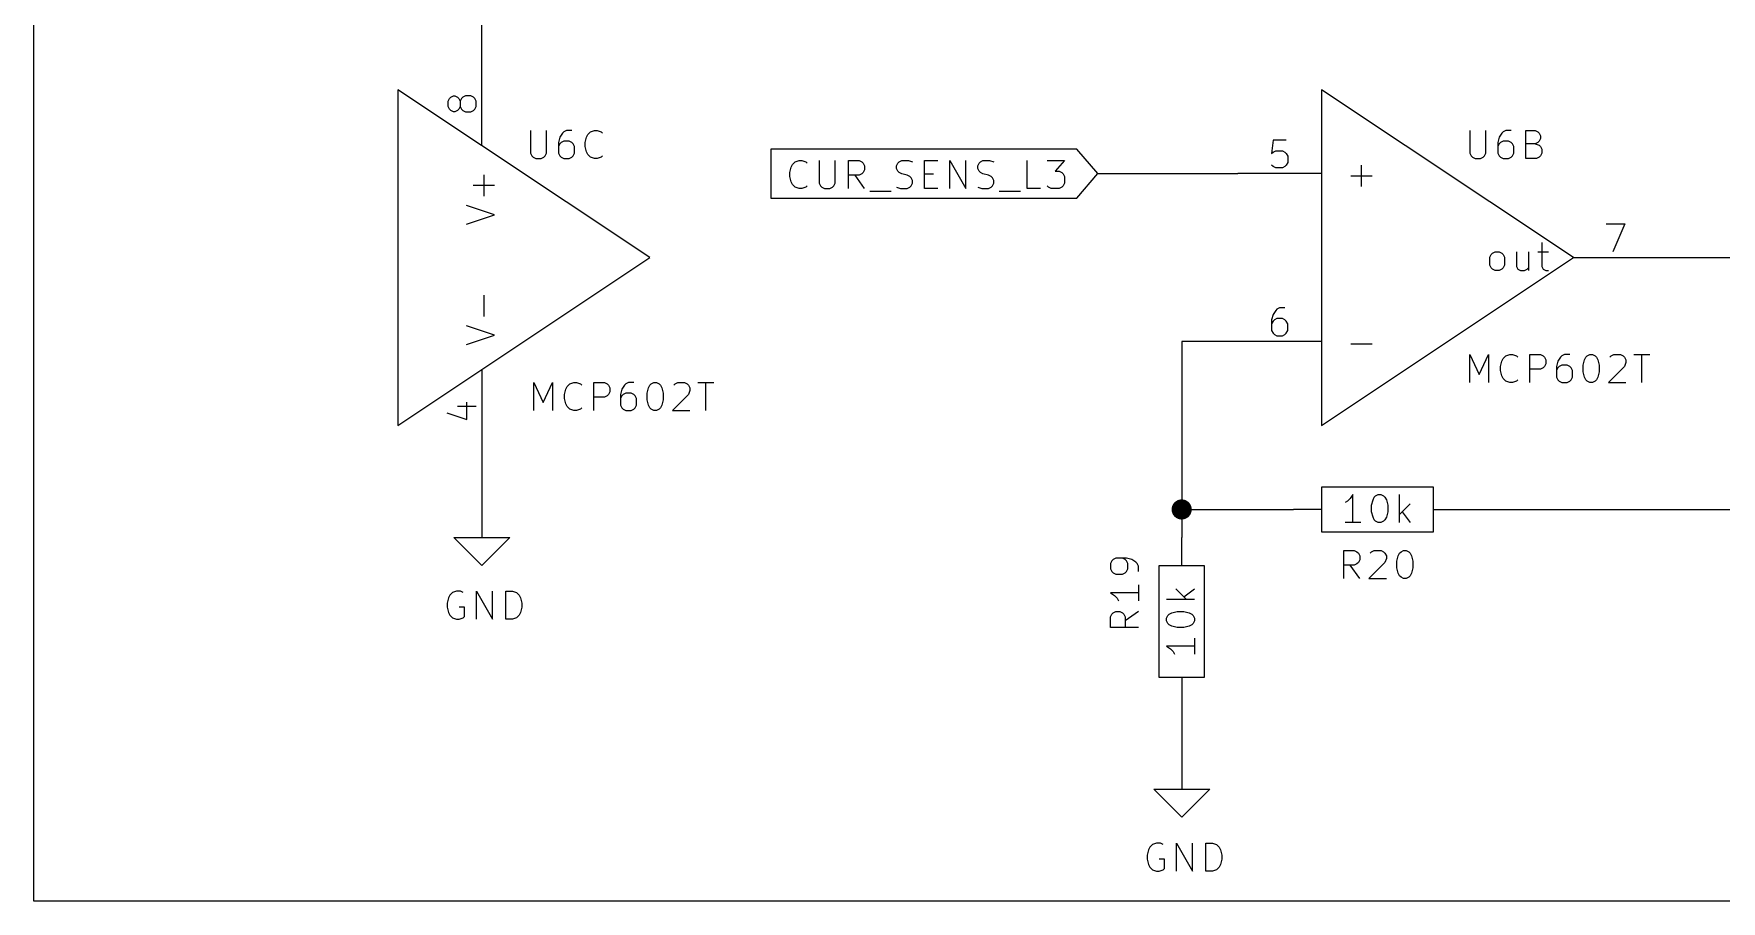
# Model space of a CAD drawing. Extents: x 0.4 to 16.1, y -11.3 to -0.4.
# Drawn here: x 10.65 to 13.664, y -9.15 to -7.6 of the extents above; entities that cross this region are included whole.
import ezdxf

# ---------------------------------------------------------------- set-up
doc = ezdxf.new("R2010")
doc.units = 0
doc.header["$MEASUREMENT"] = 0
for name, color, linetype in [('BLUE3', 171, 'CONTINUOUS'), ('CYAN2', 4, 'CONTINUOUS'), ('GREEN3', 91, 'CONTINUOUS'), ('LYELLOW', 51, 'CONTINUOUS'), ('RED2', 1, 'CONTINUOUS'), ('RED3', 11, 'CONTINUOUS')]:
    doc.layers.add(name, color=color, linetype=linetype)

msp = doc.modelspace()

# ---------------------------------------------------------------- linework, layer by layer
at = {"layer": 'BLUE3', "linetype": 'CONTINUOUS'}
for p, q in [((10.65, -9.15), (10.65, -6.05)), ((14.85, -9.15), (10.65, -9.15))]:
    msp.add_line(p, q, dxfattribs=at)
at = {"layer": 'CYAN2', "linetype": 'CONTINUOUS'}
for p, q in [((11.5369, -7.77313), (11.5369, -7.81361)), ((11.5655, -7.81361), (11.5655, -7.77313)), ((11.6012, -7.77313), (11.5964, -7.77551)), ((11.6107, -7.77313), (11.6012, -7.77313)), ((11.644, -7.77551), (11.6512, -7.77313)), ((11.6512, -7.77313), (11.6559, -7.77313)), ((11.6559, -7.77313), (11.6631, -7.77551)), ((13.2147, -7.77313), (13.2147, -7.81361)), ((13.2433, -7.81361), (13.2433, -7.77313)), ((13.279, -7.77313), (13.2742, -7.77551)), ((13.2885, -7.77313), (13.279, -7.77313)), ((13.3147, -7.82313), (13.3147, -7.77313)), ((13.3147, -7.77313), (13.3314, -7.77313)), ((13.3314, -7.77313), (13.3361, -7.77551)), ((11.5893, -7.78504), (11.5869, -7.79456)), ((11.5869, -7.79456), (11.5869, -7.81361)), ((11.5893, -7.79694), (11.5869, -7.8017)), ((11.594, -7.77789), (11.5893, -7.78504)), ((11.5917, -7.79456), (11.5893, -7.79694)), ((11.5964, -7.79218), (11.5917, -7.79456)), ((11.5964, -7.77551), (11.594, -7.77789)), ((11.606, -7.79218), (11.5964, -7.79218)), ((11.6107, -7.79456), (11.606, -7.79218)), ((11.6131, -7.79694), (11.6107, -7.79456)), ((11.6155, -7.8017), (11.6131, -7.79694)), ((11.6155, -7.81361), (11.6155, -7.8017)), ((11.6345, -7.79456), (11.6369, -7.78504)), ((11.6345, -7.8017), (11.6345, -7.79456)), ((11.6369, -7.81122), (11.6345, -7.8017)), ((11.6369, -7.78504), (11.6393, -7.78028)), ((11.6393, -7.78028), (11.644, -7.77551)), ((11.6631, -7.77551), (11.6655, -7.77789)), ((13.2671, -7.78504), (13.2647, -7.79456)), ((13.2647, -7.79456), (13.2647, -7.81361)), ((13.2671, -7.79694), (13.2647, -7.8017)), ((13.2719, -7.77789), (13.2671, -7.78504)), ((13.2695, -7.79456), (13.2671, -7.79694)), ((13.2742, -7.79218), (13.2695, -7.79456)), ((13.2742, -7.77551), (13.2719, -7.77789)), ((13.2838, -7.79218), (13.2742, -7.79218)), ((13.2885, -7.79456), (13.2838, -7.79218)), ((13.2909, -7.79694), (13.2885, -7.79456)), ((13.2933, -7.8017), (13.2909, -7.79694)), ((13.2933, -7.81361), (13.2933, -7.8017)), ((13.3314, -7.79694), (13.3147, -7.79694)), ((13.3361, -7.79456), (13.3314, -7.79694)), ((13.3314, -7.79694), (13.3385, -7.79932)), ((13.3361, -7.77551), (13.3385, -7.77789)), ((13.3385, -7.79218), (13.3361, -7.79456)), ((13.3385, -7.77789), (13.3409, -7.78265)), ((13.3409, -7.78742), (13.3385, -7.79218)), ((13.3385, -7.79932), (13.3409, -7.8017)), ((13.3409, -7.78265), (13.3409, -7.78742)), ((13.3409, -7.8017), (13.3433, -7.80646)), ((11.5369, -7.81361), (11.5393, -7.81837)), ((11.5393, -7.81837), (11.5417, -7.82075)), ((11.5417, -7.82075), (11.5464, -7.82313)), ((11.5464, -7.82313), (11.5559, -7.82313)), ((11.5559, -7.82313), (11.5607, -7.82075)), ((11.5607, -7.82075), (11.5631, -7.81837)), ((11.5631, -7.81837), (11.5655, -7.81361)), ((11.5869, -7.81361), (11.5893, -7.81837)), ((11.5893, -7.81837), (11.5917, -7.82075)), ((11.5917, -7.82075), (11.5964, -7.82313)), ((11.5964, -7.82313), (11.606, -7.82313)), ((11.606, -7.82313), (11.6107, -7.82075)), ((11.6107, -7.82075), (11.6131, -7.81837)), ((11.6131, -7.81837), (11.6155, -7.81361)), ((11.6393, -7.81599), (11.6369, -7.81122)), ((11.644, -7.82075), (11.6393, -7.81599)), ((11.6512, -7.82313), (11.644, -7.82075)), ((11.6559, -7.82313), (11.6512, -7.82313)), ((11.6631, -7.82075), (11.6559, -7.82313)), ((11.6655, -7.81837), (11.6631, -7.82075)), ((13.0209, -7.87313), (13.0209, -7.83504)), ((13.2147, -7.81361), (13.2171, -7.81837)), ((13.2171, -7.81837), (13.2195, -7.82075)), ((13.2195, -7.82075), (13.2242, -7.82313)), ((13.2242, -7.82313), (13.2338, -7.82313)), ((13.2338, -7.82313), (13.2385, -7.82075)), ((13.2385, -7.82075), (13.2409, -7.81837)), ((13.2409, -7.81837), (13.2433, -7.81361)), ((13.2647, -7.81361), (13.2671, -7.81837)), ((13.2671, -7.81837), (13.2695, -7.82075)), ((13.2695, -7.82075), (13.2742, -7.82313)), ((13.2742, -7.82313), (13.2838, -7.82313)), ((13.2838, -7.82313), (13.2885, -7.82075)), ((13.2885, -7.82075), (13.2909, -7.81837)), ((13.2909, -7.81837), (13.2933, -7.81361)), ((13.3338, -7.82313), (13.3147, -7.82313)), ((13.3385, -7.82075), (13.3338, -7.82313)), ((13.3409, -7.81837), (13.3385, -7.82075)), ((13.3433, -7.81361), (13.3409, -7.81837)), ((13.3433, -7.80646), (13.3433, -7.81361)), ((11.4541, -7.89), (11.4541, -7.85191)), ((13.0019, -7.85408), (13.04, -7.85408)), ((11.4731, -7.87095), (11.435, -7.87095)), ((11.4731, -7.92333), (11.4231, -7.90667)), ((11.4231, -7.94), (11.4731, -7.92333)), ((13.3433, -7.97313), (13.3433, -8.01599)), ((13.2505, -7.99932), (13.2529, -7.99456)), ((13.2505, -8.01361), (13.2505, -7.99932)), ((13.2529, -8.01837), (13.2505, -8.01361)), ((13.2529, -7.99456), (13.2552, -7.99218)), ((13.2552, -7.99218), (13.26, -7.9898)), ((13.26, -7.9898), (13.2671, -7.9898)), ((13.2671, -7.9898), (13.2719, -7.99218)), ((13.2719, -7.99218), (13.2743, -7.99456)), ((13.2743, -7.99456), (13.2767, -7.99932)), ((13.2767, -8.01361), (13.2743, -8.01837)), ((13.2767, -7.99932), (13.2767, -8.01361)), ((13.2981, -7.9898), (13.2981, -8.01599)), ((13.2981, -8.01599), (13.3005, -8.02075)), ((13.3195, -7.9898), (13.3195, -8.02313)), ((13.3362, -7.9898), (13.3552, -7.9898)), ((13.3433, -8.01599), (13.3457, -8.02075)), ((13.2552, -8.02075), (13.2529, -8.01837)), ((13.26, -8.02313), (13.2552, -8.02075)), ((13.2671, -8.02313), (13.26, -8.02313)), ((13.2719, -8.02075), (13.2671, -8.02313)), ((13.2743, -8.01837), (13.2719, -8.02075)), ((13.3005, -8.02075), (13.3052, -8.02313)), ((13.3052, -8.02313), (13.3124, -8.02313)), ((13.3124, -8.02313), (13.3171, -8.02075)), ((13.3171, -8.02075), (13.3195, -8.01837)), ((13.3457, -8.02075), (13.3505, -8.02313)), ((13.3505, -8.02313), (13.3552, -8.02313)), ((11.4541, -8.10524), (11.4541, -8.06714)), ((11.4731, -8.13857), (11.4231, -8.1219)), ((11.4231, -8.15524), (11.4731, -8.13857)), ((13.0019, -8.15408), (13.04, -8.15408)), ((13.2147, -8.22313), (13.2147, -8.17313)), ((13.2147, -8.17313), (13.2314, -8.20885)), ((13.2314, -8.20885), (13.2481, -8.17313)), ((13.2481, -8.17313), (13.2481, -8.22313)), ((13.2695, -8.19456), (13.2719, -8.18504)), ((13.2695, -8.2017), (13.2695, -8.19456)), ((13.2719, -8.18504), (13.2742, -8.18028)), ((13.2742, -8.18028), (13.279, -8.17551)), ((13.279, -8.17551), (13.2861, -8.17313)), ((13.2861, -8.17313), (13.2909, -8.17313)), ((13.2909, -8.17313), (13.2981, -8.17551)), ((13.2981, -8.17551), (13.3004, -8.17789)), ((13.3219, -8.22313), (13.3219, -8.17313)), ((13.3219, -8.17313), (13.3409, -8.17313)), ((13.3409, -8.17313), (13.3457, -8.17551)), ((13.3457, -8.19694), (13.3409, -8.19932)), ((13.3457, -8.17551), (13.3481, -8.17789)), ((13.3481, -8.19456), (13.3457, -8.19694)), ((13.3481, -8.17789), (13.3504, -8.18265)), ((13.3504, -8.1898), (13.3481, -8.19456)), ((13.3504, -8.18265), (13.3504, -8.1898)), ((13.3719, -8.18504), (13.3695, -8.19456)), ((13.3695, -8.19456), (13.3695, -8.21361)), ((13.3719, -8.19694), (13.3695, -8.2017)), ((13.3766, -8.17789), (13.3719, -8.18504)), ((13.3742, -8.19456), (13.3719, -8.19694)), ((13.379, -8.19218), (13.3742, -8.19456)), ((13.379, -8.17551), (13.3766, -8.17789)), ((13.3838, -8.17313), (13.379, -8.17551)), ((13.3885, -8.19218), (13.379, -8.19218)), ((13.3933, -8.17313), (13.3838, -8.17313)), ((13.3933, -8.19456), (13.3885, -8.19218)), ((13.3957, -8.19694), (13.3933, -8.19456)), ((13.3981, -8.2017), (13.3957, -8.19694)), ((13.4171, -8.19218), (13.4195, -8.18265)), ((13.4171, -8.20408), (13.4171, -8.19218)), ((13.4195, -8.18265), (13.4219, -8.17789)), ((13.4219, -8.17789), (13.4242, -8.17551)), ((13.4242, -8.17551), (13.429, -8.17313)), ((13.429, -8.17313), (13.4338, -8.17313)), ((13.4338, -8.17313), (13.4385, -8.17551)), ((13.4385, -8.17551), (13.4409, -8.17789)), ((13.4409, -8.17789), (13.4433, -8.18265)), ((13.4433, -8.18265), (13.4457, -8.19218)), ((13.4457, -8.19218), (13.4457, -8.20408)), ((13.4909, -8.19456), (13.4623, -8.22313)), ((13.4647, -8.17789), (13.4671, -8.17551)), ((13.4671, -8.17551), (13.4719, -8.17313)), ((13.4719, -8.17313), (13.4838, -8.17313)), ((13.4838, -8.17313), (13.4885, -8.17551)), ((13.4885, -8.17551), (13.4909, -8.17789)), ((13.4909, -8.17789), (13.4933, -8.18265)), ((13.4933, -8.18742), (13.4909, -8.19456)), ((13.4933, -8.18265), (13.4933, -8.18742)), ((13.5076, -8.17313), (13.5361, -8.17313)), ((13.5219, -8.22313), (13.5219, -8.17313)), ((11.5429, -8.27313), (11.5429, -8.22313)), ((11.5429, -8.22313), (11.5595, -8.25885)), ((11.5595, -8.25885), (11.5762, -8.22313)), ((11.5762, -8.22313), (11.5762, -8.27313)), ((11.6024, -8.23028), (11.6071, -8.22551)), ((11.6071, -8.22551), (11.6143, -8.22313)), ((11.6143, -8.22313), (11.619, -8.22313)), ((11.619, -8.22313), (11.6262, -8.22551)), ((11.6262, -8.22551), (11.6286, -8.22789)), ((11.65, -8.27313), (11.65, -8.22313)), ((11.65, -8.22313), (11.669, -8.22313)), ((11.669, -8.22313), (11.6738, -8.22551)), ((11.6738, -8.22551), (11.6762, -8.22789)), ((11.7071, -8.22551), (11.7048, -8.22789)), ((11.7119, -8.22313), (11.7071, -8.22551)), ((11.7214, -8.22313), (11.7119, -8.22313)), ((11.75, -8.22789), (11.7524, -8.22551)), ((11.7524, -8.22551), (11.7571, -8.22313)), ((11.7571, -8.22313), (11.7619, -8.22313)), ((11.7619, -8.22313), (11.7667, -8.22551)), ((11.7667, -8.22551), (11.769, -8.22789)), ((11.7929, -8.22789), (11.7952, -8.22551)), ((11.7952, -8.22551), (11.8, -8.22313)), ((11.8, -8.22313), (11.8119, -8.22313)), ((11.8119, -8.22313), (11.8167, -8.22551)), ((11.8167, -8.22551), (11.819, -8.22789)), ((11.8357, -8.22313), (11.8643, -8.22313)), ((11.85, -8.27313), (11.85, -8.22313)), ((13.2719, -8.21122), (13.2695, -8.2017)), ((13.2742, -8.21599), (13.2719, -8.21122)), ((13.279, -8.22075), (13.2742, -8.21599)), ((13.2861, -8.22313), (13.279, -8.22075)), ((13.2909, -8.22313), (13.2861, -8.22313)), ((13.2981, -8.22075), (13.2909, -8.22313)), ((13.3004, -8.21837), (13.2981, -8.22075)), ((13.3409, -8.19932), (13.3219, -8.19932)), ((13.3695, -8.21361), (13.3719, -8.21837)), ((13.3719, -8.21837), (13.3742, -8.22075)), ((13.3742, -8.22075), (13.379, -8.22313)), ((13.379, -8.22313), (13.3885, -8.22313)), ((13.3885, -8.22313), (13.3933, -8.22075)), ((13.3933, -8.22075), (13.3957, -8.21837)), ((13.3957, -8.21837), (13.3981, -8.21361)), ((13.3981, -8.21361), (13.3981, -8.2017)), ((13.4195, -8.21361), (13.4171, -8.20408)), ((13.4219, -8.21837), (13.4195, -8.21361)), ((13.4242, -8.22075), (13.4219, -8.21837)), ((13.429, -8.22313), (13.4242, -8.22075)), ((13.4338, -8.22313), (13.429, -8.22313)), ((13.4385, -8.22075), (13.4338, -8.22313)), ((13.4409, -8.21837), (13.4385, -8.22075)), ((13.4433, -8.21361), (13.4409, -8.21837)), ((13.4457, -8.20408), (13.4433, -8.21361)), ((13.4623, -8.22313), (13.4933, -8.22313)), ((11.5976, -8.24456), (11.6, -8.23504)), ((11.5976, -8.2517), (11.5976, -8.24456)), ((11.6, -8.26122), (11.5976, -8.2517)), ((11.6, -8.23504), (11.6024, -8.23028)), ((11.669, -8.24932), (11.65, -8.24932)), ((11.6738, -8.24694), (11.669, -8.24932)), ((11.6762, -8.24456), (11.6738, -8.24694)), ((11.6762, -8.22789), (11.6786, -8.23265)), ((11.6786, -8.2398), (11.6762, -8.24456)), ((11.6786, -8.23265), (11.6786, -8.2398)), ((11.7, -8.23504), (11.6976, -8.24456)), ((11.6976, -8.24456), (11.6976, -8.26361)), ((11.7, -8.24694), (11.6976, -8.2517)), ((11.7048, -8.22789), (11.7, -8.23504)), ((11.7024, -8.24456), (11.7, -8.24694)), ((11.7071, -8.24218), (11.7024, -8.24456)), ((11.7167, -8.24218), (11.7071, -8.24218)), ((11.7214, -8.24456), (11.7167, -8.24218)), ((11.7238, -8.24694), (11.7214, -8.24456)), ((11.7262, -8.2517), (11.7238, -8.24694)), ((11.7262, -8.26361), (11.7262, -8.2517)), ((11.7452, -8.24218), (11.7476, -8.23265)), ((11.7452, -8.25408), (11.7452, -8.24218)), ((11.7476, -8.26361), (11.7452, -8.25408)), ((11.7476, -8.23265), (11.75, -8.22789)), ((11.769, -8.22789), (11.7714, -8.23265)), ((11.7714, -8.23265), (11.7738, -8.24218)), ((11.7738, -8.25408), (11.7714, -8.26361)), ((11.7738, -8.24218), (11.7738, -8.25408)), ((11.819, -8.24456), (11.7905, -8.27313)), ((11.819, -8.22789), (11.8214, -8.23265)), ((11.8214, -8.23742), (11.819, -8.24456)), ((11.8214, -8.23265), (11.8214, -8.23742)), ((11.6024, -8.26599), (11.6, -8.26122)), ((11.6071, -8.27075), (11.6024, -8.26599)), ((11.6143, -8.27313), (11.6071, -8.27075)), ((11.619, -8.27313), (11.6143, -8.27313)), ((11.6262, -8.27075), (11.619, -8.27313)), ((11.6286, -8.26837), (11.6262, -8.27075)), ((11.6976, -8.26361), (11.7, -8.26837)), ((11.7, -8.26837), (11.7024, -8.27075)), ((11.7024, -8.27075), (11.7071, -8.27313)), ((11.7071, -8.27313), (11.7167, -8.27313)), ((11.7167, -8.27313), (11.7214, -8.27075)), ((11.7214, -8.27075), (11.7238, -8.26837)), ((11.7238, -8.26837), (11.7262, -8.26361)), ((11.75, -8.26837), (11.7476, -8.26361)), ((11.7524, -8.27075), (11.75, -8.26837)), ((11.7571, -8.27313), (11.7524, -8.27075)), ((11.7619, -8.27313), (11.7571, -8.27313)), ((11.7667, -8.27075), (11.7619, -8.27313)), ((11.769, -8.26837), (11.7667, -8.27075)), ((11.7714, -8.26361), (11.769, -8.26837)), ((11.7905, -8.27313), (11.8214, -8.27313)), ((12.9964, -8.43504), (12.9917, -8.43742)), ((13.0012, -8.43028), (12.9964, -8.43504)), ((13.0059, -8.42313), (13.0012, -8.43028)), ((13.0059, -8.47313), (13.0059, -8.42313)), ((13.0393, -8.44218), (13.0417, -8.43265)), ((13.0417, -8.43265), (13.044, -8.42789)), ((13.044, -8.42789), (13.0464, -8.42551)), ((13.0464, -8.42551), (13.0512, -8.42313)), ((13.0512, -8.42313), (13.0559, -8.42313)), ((13.0559, -8.42313), (13.0607, -8.42551)), ((13.0607, -8.42551), (13.0631, -8.42789)), ((13.0631, -8.42789), (13.0655, -8.43265)), ((13.0655, -8.43265), (13.0679, -8.44218)), ((13.0893, -8.47313), (13.0893, -8.42313)), ((13.0393, -8.45408), (13.0393, -8.44218)), ((13.0417, -8.46361), (13.0393, -8.45408)), ((13.044, -8.46837), (13.0417, -8.46361)), ((13.0655, -8.46361), (13.0631, -8.46837)), ((13.0679, -8.45408), (13.0655, -8.46361)), ((13.0679, -8.44218), (13.0679, -8.45408)), ((13.1083, -8.4398), (13.0893, -8.45885)), ((13.094, -8.45408), (13.1083, -8.47313)), ((13.0202, -8.47313), (12.9917, -8.47313)), ((13.0464, -8.47075), (13.044, -8.46837)), ((13.0512, -8.47313), (13.0464, -8.47075)), ((13.0559, -8.47313), (13.0512, -8.47313)), ((13.0607, -8.47075), (13.0559, -8.47313)), ((13.0631, -8.46837), (13.0607, -8.47075)), ((12.9893, -8.57313), (12.9893, -8.52313)), ((12.9893, -8.52313), (13.0083, -8.52313)), ((13.0083, -8.52313), (13.0131, -8.52551)), ((13.0131, -8.52551), (13.0155, -8.52789)), ((13.0155, -8.52789), (13.0179, -8.53265)), ((13.0369, -8.52789), (13.0393, -8.52551)), ((13.0393, -8.52551), (13.044, -8.52313)), ((13.044, -8.52313), (13.056, -8.52313)), ((13.056, -8.52313), (13.0607, -8.52551)), ((13.0607, -8.52551), (13.0631, -8.52789)), ((13.0631, -8.52789), (13.0655, -8.53265)), ((13.0869, -8.53265), (13.0893, -8.52789)), ((13.0893, -8.52789), (13.0917, -8.52551)), ((13.0917, -8.52551), (13.0964, -8.52313)), ((13.0964, -8.52313), (13.1012, -8.52313)), ((13.1012, -8.52313), (13.1059, -8.52551)), ((13.1059, -8.52551), (13.1083, -8.52789)), ((13.1083, -8.52789), (13.1107, -8.53265)), ((12.5755, -8.54167), (12.5731, -8.54643)), ((12.5731, -8.54643), (12.5731, -8.55595)), ((12.5731, -8.55595), (12.5755, -8.56071)), ((12.5779, -8.53928), (12.5755, -8.54167)), ((12.5827, -8.5369), (12.5779, -8.53928)), ((12.6017, -8.5369), (12.5827, -8.5369)), ((12.5993, -8.53928), (12.5946, -8.5369)), ((12.6017, -8.54167), (12.5993, -8.53928)), ((12.6112, -8.53928), (12.6017, -8.5369)), ((12.6041, -8.54643), (12.6017, -8.54167)), ((12.6017, -8.56071), (12.6041, -8.55595)), ((12.6041, -8.55595), (12.6041, -8.54643)), ((12.6184, -8.54405), (12.6112, -8.53928)), ((12.6208, -8.54643), (12.6184, -8.54405)), ((12.6231, -8.55119), (12.6208, -8.54643)), ((12.6231, -8.56071), (12.6231, -8.55119)), ((13.0083, -8.54932), (12.9893, -8.54932)), ((13.0179, -8.57313), (13.0012, -8.54932)), ((13.0131, -8.54694), (13.0083, -8.54932)), ((13.0155, -8.54456), (13.0131, -8.54694)), ((13.0179, -8.5398), (13.0155, -8.54456)), ((13.0179, -8.53265), (13.0179, -8.5398)), ((13.0631, -8.54456), (13.0345, -8.57313)), ((13.0655, -8.53742), (13.0631, -8.54456)), ((13.0655, -8.53265), (13.0655, -8.53742)), ((13.0845, -8.54218), (13.0869, -8.53265)), ((13.0845, -8.55408), (13.0845, -8.54218)), ((13.0869, -8.56361), (13.0845, -8.55408)), ((13.1107, -8.53265), (13.1131, -8.54218)), ((13.1131, -8.55408), (13.1107, -8.56361)), ((13.1131, -8.54218), (13.1131, -8.55408)), ((12.5755, -8.56071), (12.5779, -8.56309)), ((12.5779, -8.56309), (12.5827, -8.56547)), ((12.5827, -8.56547), (12.5946, -8.56547)), ((12.5946, -8.56547), (12.5993, -8.56309)), ((12.5993, -8.56309), (12.6017, -8.56071)), ((12.6231, -8.58452), (12.6231, -8.61309)), ((13.0345, -8.57313), (13.0655, -8.57313)), ((13.0893, -8.56837), (13.0869, -8.56361)), ((13.0917, -8.57075), (13.0893, -8.56837)), ((13.0964, -8.57313), (13.0917, -8.57075)), ((13.1012, -8.57313), (13.0964, -8.57313)), ((13.1059, -8.57075), (13.1012, -8.57313)), ((13.1083, -8.56837), (13.1059, -8.57075)), ((13.1107, -8.56361), (13.1083, -8.56837)), ((11.3907, -8.60804), (11.3883, -8.61756)), ((11.3883, -8.61756), (11.3883, -8.6247)), ((11.3931, -8.60328), (11.3907, -8.60804)), ((11.3979, -8.59851), (11.3931, -8.60328)), ((11.405, -8.59613), (11.3979, -8.59851)), ((11.4121, -8.59613), (11.405, -8.59613)), ((11.4169, -8.59851), (11.4121, -8.59613)), ((11.4407, -8.64613), (11.4407, -8.59613)), ((11.4407, -8.59613), (11.4693, -8.64613)), ((11.4693, -8.64613), (11.4693, -8.59613)), ((11.4931, -8.64613), (11.4931, -8.59613)), ((11.4931, -8.59613), (11.505, -8.59613)), ((11.505, -8.59613), (11.5121, -8.59851)), ((11.5121, -8.59851), (11.5169, -8.60328)), ((11.5169, -8.60328), (11.5193, -8.60804)), ((11.5193, -8.60804), (11.5217, -8.61756)), ((11.5217, -8.61756), (11.5217, -8.6247)), ((12.6231, -8.59881), (12.5731, -8.59881)), ((12.5731, -8.59881), (12.5803, -8.60357)), ((12.5803, -8.60357), (12.585, -8.60833)), ((12.585, -8.60833), (12.5874, -8.61309)), ((12.7231, -8.61071), (12.6731, -8.61071)), ((12.6898, -8.59167), (12.7088, -8.61071)), ((12.7041, -8.60595), (12.7231, -8.59167)), ((11.3883, -8.6247), (11.3907, -8.63422)), ((11.3907, -8.63422), (11.3931, -8.63899)), ((11.3931, -8.63899), (11.3979, -8.64375)), ((11.3979, -8.64375), (11.405, -8.64613)), ((11.405, -8.64613), (11.4098, -8.64613)), ((11.4193, -8.6247), (11.4098, -8.6247)), ((11.4098, -8.64613), (11.4169, -8.64375)), ((11.4169, -8.64375), (11.4193, -8.64137)), ((11.4193, -8.64137), (11.4193, -8.6247)), ((11.505, -8.64613), (11.4931, -8.64613)), ((11.5121, -8.64375), (11.505, -8.64613)), ((11.5169, -8.63899), (11.5121, -8.64375)), ((11.5193, -8.63422), (11.5169, -8.63899)), ((11.5217, -8.6247), (11.5193, -8.63422)), ((12.5731, -8.64167), (12.5755, -8.6369)), ((12.5731, -8.66071), (12.5731, -8.64167)), ((12.5755, -8.6369), (12.5779, -8.63452)), ((12.5779, -8.63452), (12.5827, -8.63214)), ((12.5827, -8.63214), (12.5898, -8.63214)), ((12.5898, -8.63214), (12.5946, -8.63452)), ((12.5946, -8.63452), (12.5969, -8.6369)), ((12.5969, -8.6369), (12.5993, -8.64167)), ((12.6231, -8.63214), (12.5993, -8.64881)), ((12.5993, -8.64167), (12.5993, -8.66071)), ((12.6731, -8.64404), (12.6755, -8.63928)), ((12.6731, -8.64881), (12.6731, -8.64404)), ((12.6755, -8.65357), (12.6731, -8.64881)), ((12.6755, -8.63928), (12.6779, -8.6369)), ((12.6779, -8.6369), (12.6827, -8.63452)), ((12.6827, -8.63452), (12.6922, -8.63214)), ((12.6922, -8.63214), (12.7041, -8.63214)), ((12.7041, -8.63214), (12.7136, -8.63452)), ((12.7136, -8.63452), (12.7184, -8.6369)), ((12.7184, -8.6369), (12.7208, -8.63928)), ((12.7208, -8.63928), (12.7231, -8.64404)), ((12.7231, -8.64881), (12.7208, -8.65357)), ((12.7231, -8.64404), (12.7231, -8.64881)), ((12.6231, -8.66071), (12.5731, -8.66071)), ((12.6779, -8.65595), (12.6755, -8.65357)), ((12.6827, -8.65833), (12.6779, -8.65595)), ((12.6922, -8.66071), (12.6827, -8.65833)), ((12.7041, -8.66071), (12.6922, -8.66071)), ((12.7136, -8.65833), (12.7041, -8.66071)), ((12.7184, -8.65595), (12.7136, -8.65833)), ((12.7208, -8.65357), (12.7184, -8.65595)), ((12.7231, -8.69404), (12.6731, -8.69404)), ((12.6731, -8.69404), (12.6803, -8.6988)), ((12.6803, -8.6988), (12.685, -8.70357)), ((12.685, -8.70357), (12.6874, -8.70833)), ((12.7231, -8.67976), (12.7231, -8.70833)), ((12.6407, -9.05804), (12.6383, -9.06756)), ((12.6383, -9.06756), (12.6383, -9.0747)), ((12.6431, -9.05328), (12.6407, -9.05804)), ((12.6479, -9.04851), (12.6431, -9.05328)), ((12.655, -9.04613), (12.6479, -9.04851)), ((12.6621, -9.04613), (12.655, -9.04613)), ((12.6669, -9.04851), (12.6621, -9.04613)), ((12.6907, -9.09613), (12.6907, -9.04613)), ((12.6907, -9.04613), (12.7193, -9.09613)), ((12.7193, -9.09613), (12.7193, -9.04613)), ((12.7431, -9.09613), (12.7431, -9.04613)), ((12.7431, -9.04613), (12.755, -9.04613)), ((12.755, -9.04613), (12.7621, -9.04851)), ((12.7621, -9.04851), (12.7669, -9.05328)), ((12.7669, -9.05328), (12.7693, -9.05804)), ((12.7693, -9.05804), (12.7717, -9.06756)), ((12.7717, -9.06756), (12.7717, -9.0747)), ((12.6383, -9.0747), (12.6407, -9.08422)), ((12.6407, -9.08422), (12.6431, -9.08899)), ((12.6431, -9.08899), (12.6479, -9.09375)), ((12.6479, -9.09375), (12.655, -9.09613)), ((12.655, -9.09613), (12.6598, -9.09613)), ((12.6693, -9.0747), (12.6598, -9.0747)), ((12.6598, -9.09613), (12.6669, -9.09375)), ((12.6669, -9.09375), (12.6693, -9.09137)), ((12.6693, -9.09137), (12.6693, -9.0747)), ((12.755, -9.09613), (12.7431, -9.09613)), ((12.7621, -9.09375), (12.755, -9.09613)), ((12.7669, -9.08899), (12.7621, -9.09375)), ((12.7693, -9.08422), (12.7669, -9.08899)), ((12.7717, -9.0747), (12.7693, -9.08422))]:
    msp.add_line(p, q, dxfattribs=at)
at = {"layer": 'GREEN3', "linetype": 'CONTINUOUS'}
for p, q in [((11.45, -7.65), (11.45, -7.5)), ((12.55, -7.85), (12.8, -7.85)), ((13.55, -8), (13.7, -8)), ((12.8, -8.15), (12.7, -8.15)), ((12.7, -8.15), (12.7, -8.45)), ((11.45, -8.35), (11.45, -8.45)), ((12.7, -8.45), (12.7, -8.5)), ((12.7, -8.45), (12.9, -8.45)), ((13.2, -8.45), (13.7, -8.45)), ((12.7, -8.8), (12.7, -8.9))]:
    msp.add_line(p, q, dxfattribs=at)
at = {"layer": 'GREEN3', "const_width": 0.018}
msp.add_lwpolyline([(12.691, -8.45, 1), (12.709, -8.45, 1)], format="xyb", close=True, dxfattribs=at)
at = {"layer": 'LYELLOW', "linetype": 'CONTINUOUS'}
for p, q in [((11.3, -7.7), (11.3, -8.3)), ((11.75, -8), (11.3, -7.7)), ((12.95, -7.7), (12.95, -8.3)), ((13.4, -8), (12.95, -7.7)), ((11.3, -8.3), (11.75, -8)), ((12.95, -8.3), (13.4, -8))]:
    msp.add_line(p, q, dxfattribs=at)
at = {"layer": 'RED2', "linetype": 'CONTINUOUS'}
for p, q in [((11.45, -7.8), (11.45, -7.65)), ((11.3, -7.7), (11.3, -8.3)), ((11.75, -8), (11.3, -7.7)), ((12.95, -7.7), (12.95, -8.3)), ((13.4, -8), (12.95, -7.7)), ((12.5125, -7.80624), (11.9661, -7.80624)), ((11.9661, -7.80624), (11.9661, -7.85)), ((12.0024, -7.83861), (12.0048, -7.83385)), ((12.0048, -7.83385), (12.0095, -7.82909)), ((12.0095, -7.82909), (12.0167, -7.8267)), ((12.0167, -7.8267), (12.0214, -7.8267)), ((12.0214, -7.8267), (12.0286, -7.82909)), ((12.0286, -7.82909), (12.031, -7.83147)), ((12.0524, -7.8267), (12.0524, -7.86718)), ((12.081, -7.86718), (12.081, -7.8267)), ((12.1048, -7.8767), (12.1048, -7.8267)), ((12.1048, -7.8267), (12.1238, -7.8267)), ((12.1238, -7.8267), (12.1286, -7.82909)), ((12.1286, -7.82909), (12.131, -7.83147)), ((12.131, -7.83147), (12.1333, -7.83623)), ((12.1905, -7.83623), (12.1929, -7.83147)), ((12.1929, -7.83147), (12.1952, -7.82909)), ((12.1952, -7.82909), (12.2, -7.8267)), ((12.2, -7.8267), (12.2119, -7.8267)), ((12.2119, -7.8267), (12.2191, -7.82909)), ((12.2405, -7.8767), (12.2405, -7.8267)), ((12.2405, -7.8267), (12.2643, -7.8267)), ((12.2857, -7.8767), (12.2857, -7.8267)), ((12.2857, -7.8267), (12.3143, -7.8767)), ((12.3143, -7.8767), (12.3143, -7.8267)), ((12.3357, -7.83623), (12.3381, -7.83147)), ((12.3381, -7.83147), (12.3405, -7.82909)), ((12.3405, -7.82909), (12.3452, -7.8267)), ((12.3452, -7.8267), (12.3571, -7.8267)), ((12.3571, -7.8267), (12.3643, -7.82909)), ((12.4238, -7.8767), (12.4238, -7.8267)), ((12.4595, -7.8267), (12.4905, -7.8267)), ((12.4905, -7.8267), (12.4738, -7.84575)), ((12.55, -7.85), (12.5125, -7.80624)), ((11.9661, -7.85), (11.9661, -7.89376)), ((12, -7.84813), (12.0024, -7.83861)), ((12, -7.85528), (12, -7.84813)), ((12.0024, -7.8648), (12, -7.85528)), ((12.0048, -7.86956), (12.0024, -7.8648)), ((12.1238, -7.8529), (12.1048, -7.8529)), ((12.1333, -7.8767), (12.1167, -7.8529)), ((12.1286, -7.85052), (12.1238, -7.8529)), ((12.131, -7.84813), (12.1286, -7.85052)), ((12.1333, -7.84337), (12.131, -7.84813)), ((12.1333, -7.83623), (12.1333, -7.84337)), ((12.1905, -7.84099), (12.1905, -7.83623)), ((12.1929, -7.84575), (12.1905, -7.84099)), ((12.1952, -7.84813), (12.1929, -7.84575)), ((12.2, -7.85052), (12.1952, -7.84813)), ((12.2095, -7.8529), (12.2, -7.85052)), ((12.2143, -7.85528), (12.2095, -7.8529)), ((12.2167, -7.85766), (12.2143, -7.85528)), ((12.2191, -7.86242), (12.2167, -7.85766)), ((12.2191, -7.86718), (12.2191, -7.86242)), ((12.2405, -7.85052), (12.2571, -7.85052)), ((12.3357, -7.84099), (12.3357, -7.83623)), ((12.3381, -7.84575), (12.3357, -7.84099)), ((12.3405, -7.84813), (12.3381, -7.84575)), ((12.3452, -7.85052), (12.3405, -7.84813)), ((12.3548, -7.8529), (12.3452, -7.85052)), ((12.3595, -7.85528), (12.3548, -7.8529)), ((12.3619, -7.85766), (12.3595, -7.85528)), ((12.3643, -7.86242), (12.3619, -7.85766)), ((12.3643, -7.86718), (12.3643, -7.86242)), ((12.4738, -7.84575), (12.481, -7.84575)), ((12.481, -7.84575), (12.4857, -7.84813)), ((12.4857, -7.84813), (12.4881, -7.85052)), ((12.4881, -7.85052), (12.4905, -7.85528)), ((12.4905, -7.85528), (12.4905, -7.86718)), ((12.5125, -7.89376), (12.55, -7.85)), ((12.95, -7.85), (12.8, -7.85)), ((11.9661, -7.89376), (12.5125, -7.89376)), ((12.0095, -7.87433), (12.0048, -7.86956)), ((12.0167, -7.8767), (12.0095, -7.87433)), ((12.0214, -7.8767), (12.0167, -7.8767)), ((12.0286, -7.87433), (12.0214, -7.8767)), ((12.031, -7.87194), (12.0286, -7.87433)), ((12.0524, -7.86718), (12.0548, -7.87194)), ((12.0548, -7.87194), (12.0571, -7.87433)), ((12.0571, -7.87433), (12.0619, -7.8767)), ((12.0619, -7.8767), (12.0714, -7.8767)), ((12.0714, -7.8767), (12.0762, -7.87433)), ((12.0762, -7.87433), (12.0786, -7.87194)), ((12.0786, -7.87194), (12.081, -7.86718)), ((12.1429, -7.88147), (12.181, -7.88147)), ((12.1905, -7.87433), (12.1976, -7.8767)), ((12.1976, -7.8767), (12.2095, -7.8767)), ((12.2095, -7.8767), (12.2143, -7.87433)), ((12.2143, -7.87433), (12.2167, -7.87194)), ((12.2167, -7.87194), (12.2191, -7.86718)), ((12.2643, -7.8767), (12.2405, -7.8767)), ((12.3357, -7.87433), (12.3429, -7.8767)), ((12.3429, -7.8767), (12.3548, -7.8767)), ((12.3548, -7.8767), (12.3595, -7.87433)), ((12.3595, -7.87433), (12.3619, -7.87194)), ((12.3619, -7.87194), (12.3643, -7.86718)), ((12.3738, -7.88147), (12.4119, -7.88147)), ((12.4476, -7.8767), (12.4238, -7.8767)), ((12.4619, -7.87433), (12.4595, -7.87194)), ((12.4667, -7.8767), (12.4619, -7.87433)), ((12.481, -7.8767), (12.4667, -7.8767)), ((12.4857, -7.87433), (12.481, -7.8767)), ((12.4881, -7.87194), (12.4857, -7.87433)), ((12.4905, -7.86718), (12.4881, -7.87194)), ((11.3, -8.3), (11.75, -8)), ((12.95, -8.3), (13.4, -8)), ((13.4, -8), (13.55, -8)), ((12.95, -8.15), (12.8, -8.15)), ((11.45, -8.2), (11.45, -8.35)), ((13.15, -8.41), (12.95, -8.41)), ((12.95, -8.41), (12.95, -8.49)), ((13.15, -8.49), (13.15, -8.41)), ((11.45, -8.45), (11.45, -8.5)), ((12.95, -8.45), (12.9, -8.45)), ((13.15, -8.45), (13.2, -8.45)), ((12.95, -8.49), (13.15, -8.49)), ((11.45, -8.55), (11.4, -8.5)), ((11.4, -8.5), (11.45, -8.5)), ((11.45, -8.5), (11.5, -8.5)), ((11.5, -8.5), (11.45, -8.55)), ((12.7, -8.55), (12.7, -8.5)), ((12.66, -8.75), (12.66, -8.55)), ((12.66, -8.55), (12.74, -8.55)), ((12.74, -8.55), (12.74, -8.75)), ((12.74, -8.75), (12.66, -8.75)), ((12.7, -8.75), (12.7, -8.8)), ((12.7, -8.9), (12.7, -8.95)), ((12.7, -9), (12.65, -8.95)), ((12.65, -8.95), (12.7, -8.95)), ((12.7, -8.95), (12.75, -8.95)), ((12.75, -8.95), (12.7, -9))]:
    msp.add_line(p, q, dxfattribs=at)
at = {"layer": 'RED3', "linetype": 'CONTINUOUS'}
for p, q in [((11.3923, -7.71547), (11.3946, -7.71309)), ((11.3946, -7.71309), (11.3994, -7.71071)), ((11.3994, -7.71071), (11.4018, -7.71071)), ((11.4018, -7.71071), (11.4065, -7.71309)), ((11.4065, -7.71309), (11.4089, -7.71547)), ((11.4161, -7.71309), (11.4137, -7.71547)), ((11.4208, -7.71071), (11.4161, -7.71309)), ((11.4304, -7.71071), (11.4208, -7.71071)), ((11.4351, -7.71309), (11.4304, -7.71071)), ((11.4375, -7.71547), (11.4351, -7.71309)), ((11.3899, -7.72023), (11.3923, -7.71547)), ((11.3899, -7.72976), (11.3899, -7.72023)), ((11.3923, -7.73452), (11.3899, -7.72976)), ((11.3946, -7.7369), (11.3923, -7.73452)), ((11.3994, -7.73928), (11.3946, -7.7369)), ((11.4018, -7.73928), (11.3994, -7.73928)), ((11.4065, -7.7369), (11.4018, -7.73928)), ((11.4089, -7.73452), (11.4065, -7.7369)), ((11.4089, -7.71547), (11.4113, -7.72023)), ((11.4113, -7.72976), (11.4089, -7.73452)), ((11.4137, -7.71547), (11.4113, -7.72023)), ((11.4113, -7.72023), (11.4113, -7.72976)), ((11.4113, -7.72976), (11.4137, -7.73452)), ((11.4137, -7.73452), (11.4161, -7.7369)), ((11.4161, -7.7369), (11.4208, -7.73928)), ((11.4208, -7.73928), (11.4304, -7.73928)), ((11.4304, -7.73928), (11.4351, -7.7369)), ((11.4351, -7.7369), (11.4375, -7.73452)), ((11.4399, -7.72023), (11.4375, -7.71547)), ((11.4375, -7.73452), (11.4399, -7.72976)), ((11.4399, -7.72976), (11.4399, -7.72023)), ((12.8631, -7.78988), (12.8607, -7.81369)), ((12.8869, -7.78988), (12.8631, -7.78988)), ((12.8607, -7.81369), (12.8631, -7.81131)), ((12.8631, -7.8375), (12.8607, -7.83512)), ((12.8631, -7.81131), (12.8679, -7.80893)), ((12.8679, -7.80893), (12.8798, -7.80893)), ((12.8798, -7.80893), (12.8845, -7.81131)), ((12.8845, -7.81131), (12.8869, -7.81369)), ((12.8869, -7.83512), (12.8845, -7.8375)), ((12.8869, -7.81369), (12.8893, -7.81845)), ((12.8893, -7.83035), (12.8869, -7.83512)), ((12.8893, -7.81845), (12.8893, -7.83035)), ((12.8679, -7.83988), (12.8631, -7.8375)), ((12.8798, -7.83988), (12.8679, -7.83988)), ((12.8845, -7.8375), (12.8798, -7.83988)), ((13.4583, -7.93988), (13.4917, -7.93988)), ((13.4917, -7.93988), (13.4702, -7.98988)), ((12.8631, -8.10178), (12.8607, -8.11131)), ((12.8679, -8.09464), (12.8631, -8.10178)), ((12.8702, -8.09226), (12.8679, -8.09464)), ((12.875, -8.08988), (12.8702, -8.09226)), ((12.8845, -8.08988), (12.875, -8.08988)), ((12.8607, -8.11131), (12.8607, -8.13035)), ((12.8631, -8.11369), (12.8607, -8.11845)), ((12.8607, -8.13035), (12.8631, -8.13512)), ((12.8655, -8.11131), (12.8631, -8.11369)), ((12.8631, -8.13512), (12.8655, -8.1375)), ((12.8702, -8.10893), (12.8655, -8.11131)), ((12.8798, -8.10893), (12.8702, -8.10893)), ((12.8845, -8.11131), (12.8798, -8.10893)), ((12.8869, -8.11369), (12.8845, -8.11131)), ((12.8845, -8.1375), (12.8869, -8.13512)), ((12.8893, -8.11845), (12.8869, -8.11369)), ((12.8869, -8.13512), (12.8893, -8.13035)), ((12.8893, -8.13035), (12.8893, -8.11845)), ((12.8655, -8.1375), (12.8702, -8.13988)), ((12.8702, -8.13988), (12.8798, -8.13988)), ((12.8798, -8.13988), (12.8845, -8.1375)), ((11.3875, -8.27738), (11.4232, -8.28928)), ((11.4065, -8.26547), (11.4399, -8.26547)), ((11.4232, -8.28928), (11.4232, -8.25833))]:
    msp.add_line(p, q, dxfattribs=at)

doc.saveas('drawing.dxf')
